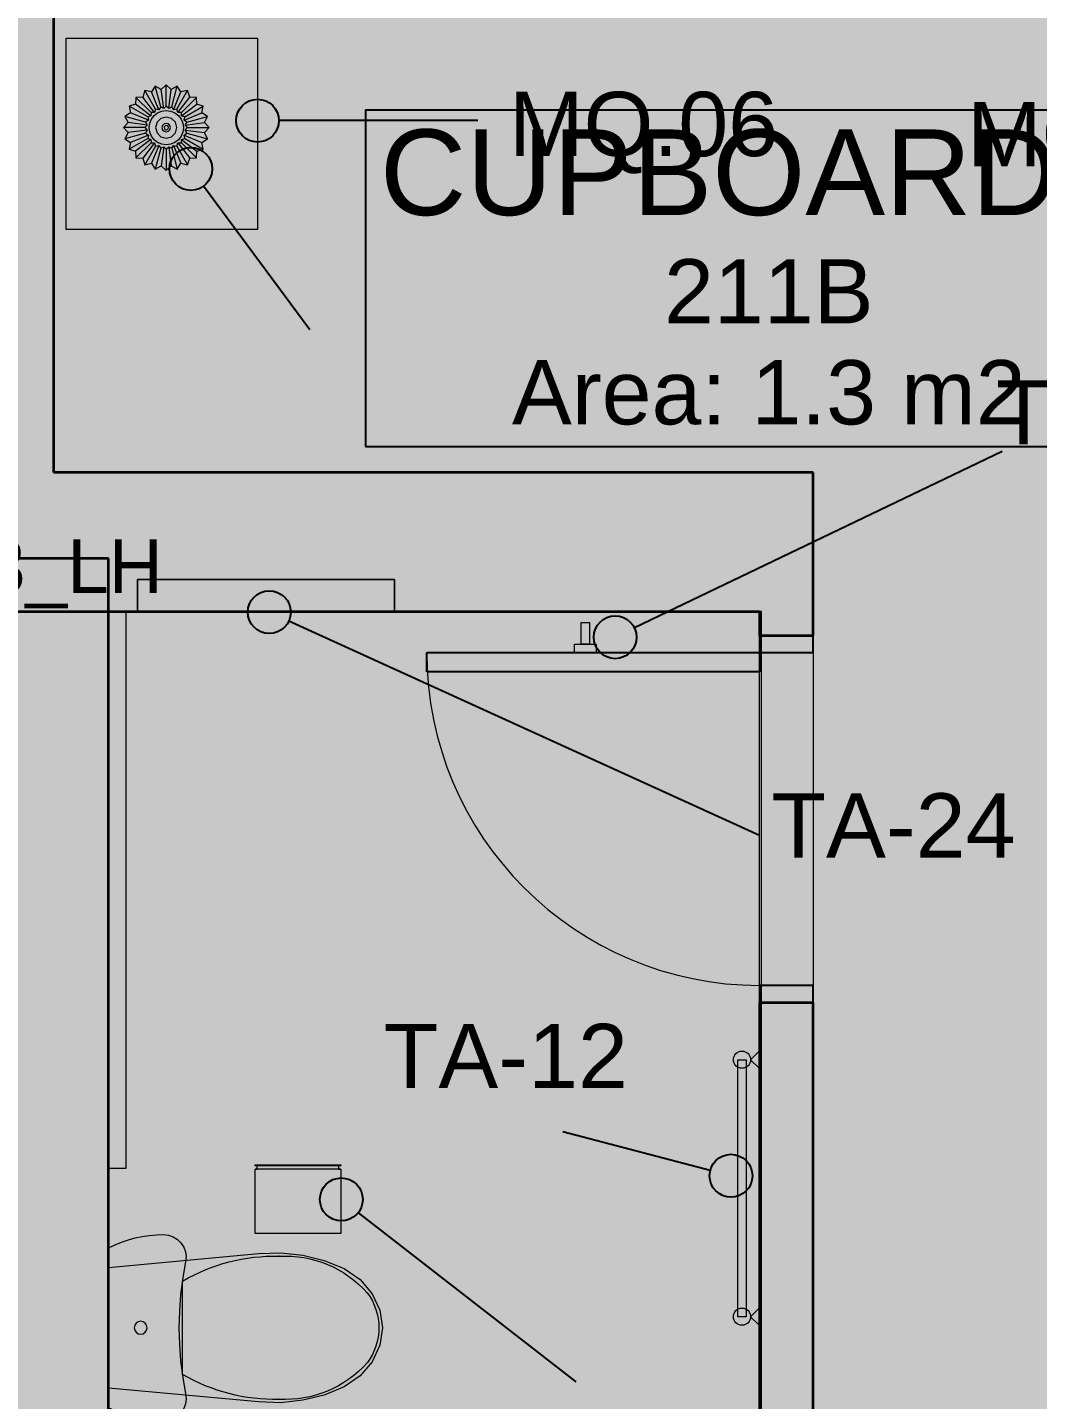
# Model space of a CAD drawing. Header units: millimetres. Extents: x -14278 to 97203, y -22378 to 34603.
# Drawn here: x 75975 to 78334, y 3695 to 6898 of the extents above; entities that cross this region are included whole.
import ezdxf
from ezdxf.enums import TextEntityAlignment as Align

# ---------------------------------------------------------------- set-up
doc = ezdxf.new("R2010")
doc.units = ezdxf.units.MM
doc.header["$MEASUREMENT"] = 0
for name, color, linetype in [('A-Zz_20_10_90-T_TextFFEInternal', 7, 'Continuous'), ('A-Zz_20_10_90-T_TextStair', 7, 'Continuous'), ('NewA-Ee_25_10-M_WallsInternal', 7, 'Continuous'), ('NewA-Ee_30_40-M_Floors', 7, 'Continuous'), ('NewA-Ee_40_20-M_GeneralFFAndEInternalEquipment', 7, 'Continuous'), ('NewA-Ee_40_20-M_GeneralFFAndEInternalMovable', 7, 'Continuous'), ('NewA-Ee_40_20-M_GeneralFFAndEInternalSanitary', 7, 'Continuous'), ('NewA-SL-M_SpacesInternal', 7, 'Continuous'), ('NewA-Ss_30_25-M_CeilingAndSoffitSystems', 7, 'Continuous'), ('NewA-Zz_20_10_90-T_TextFFEInternal', 7, 'Continuous'), ('NewA-Zz_50_90_00-M_GrossInternal', 7, 'Continuous')]:
    doc.layers.add(name, color=color, linetype=linetype)
doc.styles.add('GENERATED_STYLE_1', font='')
doc.styles.get('GENERATED_STYLE_1').set_extended_font_data('Arial')

# ---------------------------------------------------------------- blocks, each defined once
blk = doc.blocks.new('Slab_29_2', base_point=(87898, 1112.3))
at = {"layer": 'NewA-Ee_30_40-M_Floors', "linetype": 'Continuous', "lineweight": 13}
blk.add_hatch(color=254, dxfattribs=at).paths.add_polyline_path([(87898, 1112.3), (87898, 7409.5), (90347.7, 7409.5), (90347.7, 9661.5), (55798.3, 9661.5), (55798.3, 1112.3)])
blk = doc.blocks.new('BEDROOM_211_34_2', base_point=(77523.3, 9126.8))
at = {"layer": 'NewA-SL-M_SpacesInternal', "color": 253, "linetype": 'Continuous', "lineweight": 13}
for p, q in [((76037, 9661.5), (76037, 5859.4)), ((76037, 5859.4), (77809.7, 5859.4)), ((77809.7, 5859.4), (77809.7, 2707.2))]:
    blk.add_line(p, q, dxfattribs=at)
at = {"layer": 'NewA-SL-M_SpacesInternal', "color": 5, "lineweight": 70, "style": 'GENERATED_STYLE_1'}
for tag, height, p in [('ROOM_NAME', 200, (77523.3, 9434.6)), ('ROOM_NUMBER', 150, (77523.3, 9131.8)), ('adj_text', 150, (77523.3, 8896.1))]:
    blk.add_attdef(tag, text='', height=height, dxfattribs=at).set_placement(p, align=Align.TOP_CENTER)
blk = doc.blocks.new('BATH_212_45_2', base_point=(76686.5, 1943.3))
at = {"layer": 'NewA-SL-M_SpacesInternal', "color": 253, "linetype": 'Continuous', "lineweight": 13}
for p, q in [((76832.1, 5609.4), (76232.1, 5609.4)), ((76232.1, 5609.4), (76232.1, 5534.4)), ((76832.1, 5534.2), (76832.1, 5609.4)), ((76164.5, 5534.4), (76164.5, 2707.2)), ((76232.1, 5534.4), (76164.5, 5534.4)), ((77684.7, 5535.5), (76832.1, 5534.2)), ((77684.7, 3001), (77684.7, 5535.5)), ((77759.7, 3001), (77684.7, 3001)), ((77759.7, 2801), (77759.7, 3001)), ((77684.7, 2707.2), (77684.7, 2801)), ((77684.7, 2801), (77759.7, 2801)), ((76164.5, 2707.2), (77684.7, 2707.2))]:
    blk.add_line(p, q, dxfattribs=at)
at = {"layer": 'NewA-SL-M_SpacesInternal', "linetype": 'Continuous'}
for p, q in [((76047.7, 2296.9), (76047.7, 1982.6)), ((76047.7, 2296.9), (77325.4, 2296.9)), ((77325.4, 2296.9), (77325.4, 1982.6)), ((76047.7, 1982.6), (76047.7, 1746.9)), ((77325.4, 1982.6), (77325.4, 1746.9)), ((76047.7, 1746.9), (76047.7, 1511.2)), ((77325.4, 1746.9), (77325.4, 1511.2)), ((76047.7, 1511.2), (77325.4, 1511.2))]:
    blk.add_line(p, q, dxfattribs=at)
at = {"layer": 'NewA-SL-M_SpacesInternal', "color": 5, "lineweight": 70, "style": 'GENERATED_STYLE_1'}
for tag, height, p in [('ROOM_NAME', 200, (76686.5, 2251.2)), ('ROOM_NUMBER', 150, (76686.5, 1948.3)), ('adj_text', 150, (76686.5, 1712.6))]:
    blk.add_attdef(tag, text='', height=height, dxfattribs=at).set_placement(p, align=Align.TOP_CENTER)
blk = doc.blocks.new('CUPBOARD 1_211B_54_2', base_point=(77706.3, 6352.2))
at = {"layer": 'NewA-SL-M_SpacesInternal', "linetype": 'Continuous'}
for p, q in [((76764.7, 6705.8), (76764.7, 6391.5)), ((76764.7, 6705.8), (78648, 6705.8)), ((76764.7, 6391.5), (76764.7, 6155.8)), ((76764.7, 6155.8), (76764.7, 5920.1)), ((76764.7, 5920.1), (78648, 5920.1))]:
    blk.add_line(p, q, dxfattribs=at)
at = {"layer": 'NewA-SL-M_SpacesInternal', "color": 5, "lineweight": 70, "style": 'GENERATED_STYLE_1'}
for tag, height, p in [('ROOM_NAME', 200, (77706.3, 6660.1)), ('ROOM_NUMBER', 150, (77706.3, 6357.2)), ('adj_text', 150, (77706.3, 6121.5))]:
    blk.add_attdef(tag, text='', height=height, dxfattribs=at).set_placement(p, align=Align.TOP_CENTER)
blk = doc.blocks.new('Slab_31_2', base_point=(76164.5, 2707.2))
at = {"layer": 'NewA-Ss_30_25-M_CeilingAndSoffitSystems', "linetype": 'Continuous', "lineweight": 0}
blk.add_hatch(color=255, dxfattribs=at).paths.add_polyline_path([(76164.5, 2707.2), (77689.6, 2707.2), (77689.6, 5534.4), (76164.5, 5534.4)])
at = {"layer": 'NewA-Ss_30_25-M_CeilingAndSoffitSystems', "color": 6, "linetype": 'Continuous', "lineweight": 13, "flags": 128}
blk.add_lwpolyline([(76164.5, 2707.2), (77689.6, 2707.2), (77689.6, 5534.4), (76164.5, 5534.4)], close=True, dxfattribs=at)
blk = doc.blocks.new('Slab_43_2', base_point=(76037, 9661.5))
at = {"layer": 'NewA-Ss_30_25-M_CeilingAndSoffitSystems', "linetype": 'Continuous', "lineweight": 0}
blk.add_hatch(color=255, dxfattribs=at).paths.add_polyline_path([(76037, 9661.5), (76037, 5859.4), (77809.7, 5859.4), (77809.7, 2707.2), (79041, 2707.2), (79041, 5859.4), (79867.1, 5859.4), (79867.1, 9661.5)])
at = {"layer": 'NewA-Ss_30_25-M_CeilingAndSoffitSystems', "color": 6, "linetype": 'Continuous', "lineweight": 13, "flags": 128}
blk.add_lwpolyline([(76037, 9661.5), (76037, 5859.4), (77809.7, 5859.4), (77809.7, 2707.2), (79041, 2707.2), (79041, 5859.4), (79867.1, 5859.4), (79867.1, 9661.5)], close=True, dxfattribs=at)
blk = doc.blocks.new('Wall_77_2', base_point=(75887, 9661.5))
at = {"layer": 'NewA-Ee_25_10-M_WallsInternal', "linetype": 'Continuous', "lineweight": 13}
blk.add_hatch(color=6, dxfattribs=at).paths.add_polyline_path([(75887, 9661.5), (75887, 5534.4), (76037, 5859.4), (76037, 9661.5)])
at = {"layer": 'NewA-Ee_25_10-M_WallsInternal', "color": 92, "linetype": 'Continuous', "lineweight": 35, "flags": 128}
for points in [[(75887, 9661.5), (75887, 5534.4)], [(76037, 9661.5), (75887, 9661.5)], [(76037, 5859.4), (76037, 9661.5)]]:
    blk.add_lwpolyline(points, dxfattribs=at)
blk = doc.blocks.new('Wall_85_2', base_point=(76164.5, 5658.2))
at = {"layer": 'NewA-Ee_25_10-M_WallsInternal', "linetype": 'Continuous', "lineweight": 13}
blk.add_hatch(color=6, dxfattribs=at).paths.add_polyline_path([(76164.5, 5658.2), (74119.4, 5658.2), (74244.4, 5533.2), (75764.5, 5533.2)])
at = {"layer": 'NewA-Ee_25_10-M_WallsInternal', "color": 92, "linetype": 'Continuous', "lineweight": 35, "flags": 128}
for points in [[(76164.5, 5658.2), (74119.4, 5658.2)], [(74244.4, 5533.2), (75764.5, 5533.2)]]:
    blk.add_lwpolyline(points, dxfattribs=at)
blk = doc.blocks.new('Door 19_3')
at = {"layer": 'NewA-Ee_25_10-M_WallsInternal', "linetype": 'Continuous', "lineweight": 13}
for points in [[(388.5, 777), (343.5, 777), (343.5, 0), (388.5, 0)], [(-388.5, -125), (-388.5, 0), (-428.5, 0), (-428.5, -125)], [(428.5, -125), (428.5, 0), (388.5, 0), (388.5, -125)]]:
    blk.add_hatch(color=255, dxfattribs=at).paths.add_polyline_path(points)
at = {"layer": 'NewA-Ee_25_10-M_WallsInternal', "linetype": 'Continuous'}
for p, q in [((343.5, 0), (343.5, 777)), ((343.5, 777), (388.5, 777)), ((388.5, 777), (388.5, 0)), ((-388.5, 0), (-428.5, 0)), ((-428.5, 0), (-428.5, -125)), ((-388.5, -125), (-388.5, 0)), ((388.5, 0), (343.5, 0)), ((428.5, 0), (388.5, 0)), ((388.5, 0), (388.5, -125)), ((428.5, -125), (428.5, 0)), ((-428.5, -125), (-388.5, -125)), ((388.5, -125), (428.5, -125))]:
    blk.add_line(p, q, dxfattribs=at)
at = {"layer": 'NewA-Ee_25_10-M_WallsInternal', "color": 92, "linetype": 'Continuous', "lineweight": 35}
for p, q in [((-428.5, 0), (-428.5, -125)), ((428.5, 0), (428.5, -125))]:
    blk.add_line(p, q, dxfattribs=at)
at = {"layer": 'NewA-Ee_25_10-M_WallsInternal', "color": 6, "linetype": 'Continuous', "lineweight": 13}
blk.add_arc((388.5, 0), 777, 90, 180, dxfattribs=at)
blk = doc.blocks.new('Wall_101_2', base_point=(77809.7, 5859.4))
at = {"layer": 'NewA-Ee_25_10-M_WallsInternal', "linetype": 'Continuous', "lineweight": 13}
for points in [[(77684.7, 5478.8), (77809.7, 5478.8), (77809.7, 5859.4), (77684.7, 5534.4)], [(77684.7, 4621.8), (77684.7, 2707.2), (77809.7, 2707.2), (77809.7, 4621.8)]]:
    blk.add_hatch(color=6, dxfattribs=at).paths.add_polyline_path(points)
at = {"layer": 'NewA-Ee_25_10-M_WallsInternal', "color": 92, "linetype": 'Continuous', "lineweight": 35}
for p, q in [((77684.7, 5478.8), (77809.7, 5478.8)), ((77684.7, 4621.8), (77809.7, 4621.8))]:
    blk.add_line(p, q, dxfattribs=at)
at = {"layer": 'NewA-Ee_25_10-M_WallsInternal', "color": 92, "linetype": 'Continuous', "lineweight": 35, "flags": 128}
for points in [[(77809.7, 5478.8), (77809.7, 5859.4)], [(77684.7, 5534.4), (77684.7, 5478.8)], [(77684.7, 4621.8), (77684.7, 2707.2)], [(77809.7, 2707.2), (77809.7, 4621.8)]]:
    blk.add_lwpolyline(points, dxfattribs=at)
at = {"layer": 'NewA-Ee_25_10-M_WallsInternal', "linetype": 'Continuous', "zscale": 1000, "rotation": 90}
blk.add_blockref('Door 19_3', (77684.7, 5050.3), dxfattribs=at)
blk = doc.blocks.new('Wall_121_2', base_point=(76164.5, 5658.2))
at = {"layer": 'NewA-Ee_25_10-M_WallsInternal', "linetype": 'Continuous', "lineweight": 13}
blk.add_hatch(color=6, dxfattribs=at).paths.add_polyline_path([(75764.5, 5533.2), (75764.5, 2707.2), (76164.5, 2707.2), (76164.5, 5658.2)])
at = {"layer": 'NewA-Ee_25_10-M_WallsInternal', "color": 92, "linetype": 'Continuous', "lineweight": 35, "flags": 128}
for points in [[(76164.5, 2707.2), (76164.5, 5658.2)], [(75764.5, 5533.2), (75764.5, 2707.2)]]:
    blk.add_lwpolyline(points, dxfattribs=at)
blk = doc.blocks.new('Wall_122_2', base_point=(75887, 5859.4))
at = {"layer": 'NewA-Ee_25_10-M_WallsInternal', "linetype": 'Continuous', "lineweight": 13}
blk.add_hatch(color=6, dxfattribs=at).paths.add_polyline_path([(75887, 5534.4), (77684.7, 5534.4), (77809.7, 5859.4), (76037, 5859.4)])
at = {"layer": 'NewA-Ee_25_10-M_WallsInternal', "color": 92, "linetype": 'Continuous', "lineweight": 35, "flags": 128}
for points in [[(77809.7, 5859.4), (76037, 5859.4)], [(75887, 5534.4), (77684.7, 5534.4)]]:
    blk.add_lwpolyline(points, dxfattribs=at)
blk = doc.blocks.new('Morph_33_2', base_point=(55648, -5438.2))
at = {"layer": 'NewA-Ee_40_20-M_GeneralFFAndEInternalMovable', "color": 6, "linetype": 'Continuous', "lineweight": 13, "flags": 128}
for points in [[(76273.3, 6760.9), (76264.8, 6747.5)], [(76286.3, 6712.6), (76273.3, 6760.9)], [(76287.5, 6753.5), (76273.3, 6760.9)], [(76299.2, 6764.3), (76287.5, 6753.5)], [(76311, 6753.5), (76299.2, 6764.3)], [(76299.2, 6714.3), (76299.2, 6764.3)], [(76325.1, 6760.9), (76311, 6753.5)], [(76312.2, 6712.6), (76325.1, 6760.9)], [(76333.7, 6747.5), (76325.1, 6760.9)], [(76228.5, 6735), (76227.8, 6719.1)], [(76244.4, 6735.7), (76228.5, 6735)], [(76263.9, 6699.7), (76228.5, 6735)], [(76249.2, 6750.9), (76244.4, 6735.7)], [(76271.8, 6700), (76244.4, 6735.7)], [(76274.2, 6707.6), (76249.2, 6750.9)], [(76264.8, 6747.5), (76249.2, 6750.9)], [(76282, 6705.9), (76264.8, 6747.5)], [(76293.3, 6708.9), (76287.5, 6753.5)], [(76305.1, 6708.9), (76311, 6753.5)], [(76316.4, 6705.9), (76333.7, 6747.5)], [(76324.2, 6707.6), (76349.2, 6750.9)], [(76326.6, 6700), (76354, 6735.7)], [(76349.2, 6750.9), (76333.7, 6747.5)], [(76334.6, 6699.7), (76369.9, 6735)], [(76354, 6735.7), (76349.2, 6750.9)], [(76369.9, 6735), (76354, 6735.7)], [(76370.6, 6719.1), (76369.9, 6735)], [(76216.1, 6698.8), (76202.6, 6690.2)], [(76227.8, 6719.1), (76212.6, 6714.3)], [(76212.6, 6714.3), (76216.1, 6698.8)], [(76255.9, 6689.3), (76212.6, 6714.3)], [(76257.6, 6681.5), (76216.1, 6698.8)], [(76263.5, 6691.7), (76227.8, 6719.1)], [(76263.9, 6699.7), (76263.5, 6691.7)], [(76271.8, 6700), (76263.9, 6699.7)], [(76274.2, 6707.6), (76271.8, 6700)], [(76282, 6705.9), (76274.2, 6707.6)], [(76286.3, 6712.6), (76282, 6705.9)], [(76293.3, 6708.9), (76286.3, 6712.6)], [(76299.2, 6714.3), (76293.3, 6708.9)], [(76305.1, 6708.9), (76299.2, 6714.3)], [(76312.2, 6712.6), (76305.1, 6708.9)], [(76316.4, 6705.9), (76312.2, 6712.6)], [(76324.2, 6707.6), (76316.4, 6705.9)], [(76326.6, 6700), (76324.2, 6707.6)], [(76334.6, 6699.7), (76326.6, 6700)], [(76334.9, 6691.7), (76334.6, 6699.7)], [(76334.9, 6691.7), (76370.6, 6719.1)], [(76340.8, 6681.5), (76382.4, 6698.8)], [(76342.5, 6689.3), (76385.8, 6714.3)], [(76385.8, 6714.3), (76370.6, 6719.1)], [(76382.4, 6698.8), (76385.8, 6714.3)], [(76395.8, 6690.2), (76382.4, 6698.8)], [(76210, 6676.1), (76199.2, 6664.3)], [(76199.2, 6664.3), (76210, 6652.6)], [(76249.2, 6664.3), (76199.2, 6664.3)], [(76202.6, 6690.2), (76210, 6676.1)], [(76250.9, 6677.3), (76202.6, 6690.2)], [(76254.6, 6670.2), (76210, 6676.1)], [(76254.6, 6670.2), (76249.2, 6664.3)], [(76249.2, 6664.3), (76254.6, 6658.4)], [(76257.6, 6681.5), (76250.9, 6677.3)], [(76250.9, 6677.3), (76254.6, 6670.2)], [(76263.5, 6691.7), (76255.9, 6689.3)], [(76255.9, 6689.3), (76257.6, 6681.5)], [(76277.8, 6676.7), (76274.5, 6664.3)], [(76274.5, 6664.3), (76277.8, 6652)], [(76286.9, 6685.7), (76277.8, 6676.7)], [(76299.2, 6689), (76286.9, 6685.7)], [(76290.6, 6669.3), (76289.2, 6664.3)], [(76289.2, 6664.3), (76290.6, 6659.3)], [(76294.2, 6673), (76290.6, 6669.3)], [(76299.2, 6674.3), (76294.2, 6673)], [(76294.9, 6666.8), (76294.2, 6664.3)], [(76294.2, 6664.3), (76294.9, 6661.8)], [(76296.7, 6668.6), (76294.9, 6666.8)], [(76299.2, 6669.3), (76296.7, 6668.6)], [(76311.6, 6685.7), (76299.2, 6689)], [(76304.2, 6673), (76299.2, 6674.3)], [(76301.7, 6668.6), (76299.2, 6669.3)], [(76303.5, 6666.8), (76301.7, 6668.6)], [(76304.2, 6664.3), (76303.5, 6666.8)], [(76303.5, 6661.8), (76304.2, 6664.3)], [(76307.9, 6669.3), (76304.2, 6673)], [(76309.2, 6664.3), (76307.9, 6669.3)], [(76307.9, 6659.3), (76309.2, 6664.3)], [(76320.6, 6676.7), (76311.6, 6685.7)], [(76323.9, 6664.3), (76320.6, 6676.7)], [(76320.6, 6652), (76323.9, 6664.3)], [(76342.5, 6689.3), (76334.9, 6691.7)], [(76340.8, 6681.5), (76342.5, 6689.3)], [(76347.5, 6677.3), (76340.8, 6681.5)], [(76343.8, 6670.2), (76347.5, 6677.3)], [(76343.8, 6670.2), (76388.4, 6676.1)], [(76349.2, 6664.3), (76343.8, 6670.2)], [(76343.8, 6658.4), (76349.2, 6664.3)], [(76347.5, 6677.3), (76395.8, 6690.2)], [(76349.2, 6664.3), (76399.2, 6664.3)], [(76388.4, 6676.1), (76395.8, 6690.2)], [(76399.2, 6664.3), (76388.4, 6676.1)], [(76388.4, 6652.6), (76399.2, 6664.3)], [(76210, 6652.6), (76202.6, 6638.4)], [(76250.9, 6651.4), (76202.6, 6638.4)], [(76202.6, 6638.4), (76216.1, 6629.9)], [(76254.6, 6658.4), (76210, 6652.6)], [(76255.9, 6639.3), (76212.6, 6614.3)], [(76257.6, 6647.1), (76216.1, 6629.9)], [(76263.5, 6636.9), (76227.8, 6609.5)], [(76254.6, 6658.4), (76250.9, 6651.4)], [(76250.9, 6651.4), (76257.6, 6647.1)], [(76257.6, 6647.1), (76255.9, 6639.3)], [(76255.9, 6639.3), (76263.5, 6636.9)], [(76263.5, 6636.9), (76263.9, 6629)], [(76277.8, 6652), (76286.9, 6642.9)], [(76286.9, 6642.9), (76299.2, 6639.6)], [(76290.6, 6659.3), (76294.2, 6655.7)], [(76294.2, 6655.7), (76299.2, 6654.3)], [(76294.9, 6661.8), (76296.7, 6660)], [(76296.7, 6660), (76299.2, 6659.3)], [(76299.2, 6659.3), (76301.7, 6660)], [(76299.2, 6654.3), (76304.2, 6655.7)], [(76299.2, 6639.6), (76311.6, 6642.9)], [(76301.7, 6660), (76303.5, 6661.8)], [(76304.2, 6655.7), (76307.9, 6659.3)], [(76311.6, 6642.9), (76320.6, 6652)], [(76334.6, 6629), (76334.9, 6636.9)], [(76334.9, 6636.9), (76342.5, 6639.3)], [(76334.9, 6636.9), (76370.6, 6609.5)], [(76340.8, 6647.1), (76347.5, 6651.4)], [(76340.8, 6647.1), (76382.4, 6629.9)], [(76342.5, 6639.3), (76340.8, 6647.1)], [(76342.5, 6639.3), (76385.8, 6614.3)], [(76347.5, 6651.4), (76343.8, 6658.4)], [(76343.8, 6658.4), (76388.4, 6652.6)], [(76347.5, 6651.4), (76395.8, 6638.4)], [(76382.4, 6629.9), (76395.8, 6638.4)], [(76395.8, 6638.4), (76388.4, 6652.6)], [(76216.1, 6629.9), (76212.6, 6614.3)], [(76212.6, 6614.3), (76227.8, 6609.5)], [(76227.8, 6609.5), (76228.5, 6593.6)], [(76263.9, 6629), (76228.5, 6593.6)], [(76271.8, 6628.6), (76244.4, 6592.9)], [(76274.2, 6621), (76249.2, 6577.7)], [(76263.9, 6629), (76271.8, 6628.6)], [(76282, 6622.7), (76264.8, 6581.2)], [(76271.8, 6628.6), (76274.2, 6621)], [(76286.3, 6616), (76273.3, 6567.7)], [(76274.2, 6621), (76282, 6622.7)], [(76282, 6622.7), (76286.3, 6616)], [(76286.3, 6616), (76293.3, 6619.7)], [(76293.3, 6619.7), (76287.5, 6575.1)], [(76293.3, 6619.7), (76299.2, 6614.3)], [(76299.2, 6614.3), (76305.1, 6619.7)], [(76299.2, 6614.3), (76299.2, 6564.3)], [(76305.1, 6619.7), (76311, 6575.1)], [(76305.1, 6619.7), (76312.2, 6616)], [(76312.2, 6616), (76316.4, 6622.7)], [(76312.2, 6616), (76325.1, 6567.7)], [(76316.4, 6622.7), (76333.7, 6581.2)], [(76316.4, 6622.7), (76324.2, 6621)], [(76324.2, 6621), (76326.6, 6628.6)], [(76324.2, 6621), (76349.2, 6577.7)], [(76326.6, 6628.6), (76334.6, 6629)], [(76326.6, 6628.6), (76354, 6592.9)], [(76334.6, 6629), (76369.9, 6593.6)], [(76369.9, 6593.6), (76370.6, 6609.5)], [(76370.6, 6609.5), (76385.8, 6614.3)], [(76385.8, 6614.3), (76382.4, 6629.9)], [(76228.5, 6593.6), (76244.4, 6592.9)], [(76244.4, 6592.9), (76249.2, 6577.7)], [(76249.2, 6577.7), (76264.8, 6581.2)], [(76264.8, 6581.2), (76273.3, 6567.7)], [(76273.3, 6567.7), (76287.5, 6575.1)], [(76287.5, 6575.1), (76299.2, 6564.3)], [(76299.2, 6564.3), (76311, 6575.1)], [(76311, 6575.1), (76325.1, 6567.7)], [(76325.1, 6567.7), (76333.7, 6581.2)], [(76333.7, 6581.2), (76349.2, 6577.7)], [(76349.2, 6577.7), (76354, 6592.9)], [(76354, 6592.9), (76369.9, 6593.6)]]:
    blk.add_lwpolyline(points, dxfattribs=at)
blk.add_lwpolyline([(76264.6, 6644.3), (76260.6, 6654), (76259.2, 6664.3), (76260.6, 6674.7), (76264.6, 6684.3), (76270.9, 6692.6), (76279.2, 6699), (76288.9, 6703), (76299.2, 6704.3), (76309.6, 6703), (76319.2, 6699), (76327.5, 6692.6), (76333.9, 6684.3), (76337.9, 6674.7), (76339.2, 6664.3), (76337.9, 6654), (76333.9, 6644.3), (76327.5, 6636), (76319.2, 6629.7), (76309.6, 6625.7), (76299.2, 6624.3), (76288.9, 6625.7), (76279.2, 6629.7), (76270.9, 6636)], close=True, dxfattribs=at)
blk = doc.blocks.new('Rectangular Table 01 19_3')
at = {"layer": 'NewA-Ee_40_20-M_GeneralFFAndEInternalMovable', "color": 1, "linetype": 'Continuous', "lineweight": 18}
for p, q in [((446.6, 446.6), (0, 446.6)), ((0, 446.6), (0, 0)), ((446.6, 0), (446.6, 446.6)), ((0, 0), (446.6, 0))]:
    blk.add_line(p, q, dxfattribs=at)
blk = doc.blocks.new('Wall Hanging Rack 19')
at = {"layer": 'NewA-Ee_40_20-M_GeneralFFAndEInternalEquipment', "color": 1, "linetype": 'Continuous', "lineweight": 18}
for p, q in [((25, 0), (-25, 0)), ((-25, 0), (-25, -20)), ((25, -20), (25, 0)), ((-25, -20), (25, -20)), ((10, -20), (-10, -20)), ((-10, -20), (-10, -70)), ((10, -70), (10, -20)), ((-10, -70), (10, -70))]:
    blk.add_line(p, q, dxfattribs=at)
blk = doc.blocks.new('Towel Rack 19')
at = {"layer": 'NewA-Ee_40_20-M_GeneralFFAndEInternalEquipment', "color": 1, "linetype": 'Continuous', "lineweight": 18}
for p, q in [((-280, 0), (-320, 0)), ((-320, 0), (-300, -20)), ((-300, -20), (-280, 0)), ((320, 0), (280, 0)), ((280, 0), (300, -20)), ((300, -20), (320, 0)), ((300, -30), (-300, -30)), ((-300, -30), (-300, -50)), ((300, -50), (300, -30)), ((-300, -50), (300, -50))]:
    blk.add_line(p, q, dxfattribs=at)
for centre, start, end in [((-300, -40), 0, 180), ((300, -40), 0, 180), ((-300, -40), 180, 0), ((300, -40), 180, 0)]:
    blk.add_arc(centre, 20, start, end, dxfattribs=at)
blk = doc.blocks.new('Toilet Paper Dispenser 19')
at = {"layer": 'NewA-Ee_40_20-M_GeneralFFAndEInternalEquipment', "color": 1, "linetype": 'Continuous', "lineweight": 18}
for p, q in [((200, 0), (0, 0)), ((0, 0), (0, -2)), ((200, -2), (200, 0)), ((0, -2), (5, -2)), ((0, -2), (200, -2)), ((5, -10), (0, -10)), ((0, -10), (0, -160)), ((0, -10), (200, -10)), ((5, -2), (5, -10)), ((195, -10), (195, -2)), ((195, -2), (200, -2)), ((200, -10), (195, -10)), ((200, -160), (200, -10)), ((0, -160), (200, -160))]:
    blk.add_line(p, q, dxfattribs=at)
blk = doc.blocks.new('Cabinet Wall Single Door 19')
at = {"layer": 'NewA-Ee_40_20-M_GeneralFFAndEInternalEquipment', "color": 1, "linetype": 'Continuous', "lineweight": 18}
for p, q in [((600, 75), (0, 75)), ((0, 75), (0, 0)), ((600, 0), (600, 75)), ((0, 0), (600, 0))]:
    blk.add_line(p, q, dxfattribs=at)
blk = doc.blocks.new('WC 19')
at = {"layer": 'NewA-Ee_40_20-M_GeneralFFAndEInternalSanitary', "color": 1, "linetype": 'Continuous', "lineweight": 18}
for p, q in [((-186.8, -25), (-193.9, -40.1)), ((186.8, -25), (-186.8, -25)), ((-141, -25), (-173.3, -375.4)), ((141, -25), (-141, -25)), ((173.3, -375.4), (141, -25)), ((193.9, -40.1), (186.8, -25)), ((-200.1, -55.5), (-205.4, -71.3)), ((-193.9, -40.1), (-200.1, -55.5)), ((200.1, -55.5), (193.9, -40.1)), ((205.4, -71.3), (200.1, -55.5)), ((-209.7, -87.4), (-213.1, -103.7)), ((-205.4, -71.3), (-209.7, -87.4)), ((209.7, -87.4), (205.4, -71.3)), ((213.1, -103.7), (209.7, -87.4)), ((-215.5, -120.2), (-217, -136.8)), ((-213.1, -103.7), (-215.5, -120.2)), ((215.5, -120.2), (213.1, -103.7)), ((217, -136.8), (215.5, -120.2)), ((-217, -136.8), (-217.5, -153.5)), ((-217.5, -153.5), (-216.2, -165)), ((216.2, -165), (217.5, -153.5)), ((217.5, -153.5), (217, -136.8)), ((-216.2, -165), (-212.4, -176)), ((-212.4, -176), (-206.3, -185.9)), ((-206.3, -185.9), (-198.2, -194.1)), ((-77.6, -193.3), (-38.9, -190.4)), ((-38.9, -190.4), (0, -189.4)), ((0, -189.4), (38.9, -190.4)), ((38.9, -190.4), (77.6, -193.3)), ((198.2, -194.1), (206.3, -185.9)), ((206.3, -185.9), (212.4, -176)), ((212.4, -176), (216.2, -165)), ((-198.2, -194.1), (-188.5, -200.5)), ((-188.5, -200.5), (-177.6, -204.5)), ((-177.6, -204.5), (-166.1, -206)), ((-166.1, -206), (-154.5, -205)), ((-154.5, -205), (-116.2, -198.2)), ((-116.2, -198.2), (-77.6, -193.3)), ((0, -198), (-108.9, -198)), ((108.9, -198), (0, -198)), ((77.6, -193.3), (116.2, -198.2)), ((116.2, -198.2), (154.5, -205)), ((154.5, -205), (166.1, -206)), ((166.1, -206), (177.6, -204.5)), ((177.6, -204.5), (188.5, -200.5)), ((188.5, -200.5), (198.2, -194.1)), ((-173.3, -375.4), (-174.9, -427.1)), ((174.9, -427.1), (173.3, -375.4)), ((-174.9, -427.1), (-169.4, -478.4)), ((169.4, -478.4), (174.9, -427.1)), ((-169.4, -478.4), (-157, -528.2)), ((157, -528.2), (169.4, -478.4)), ((-157, -528.2), (-138, -575.1)), ((138, -575.1), (157, -528.2)), ((-138, -575.1), (-112.4, -612.3)), ((112.4, -612.3), (138, -575.1)), ((-112.4, -612.3), (-79.4, -640.8)), ((79.4, -640.8), (112.4, -612.3)), ((81.1, -629.6), (81.1, -629.6)), ((-79.4, -640.8), (-41, -658.8)), ((-41, -658.8), (0, -665)), ((0, -656.4), (0, -656.4)), ((0, -665), (41, -658.8)), ((41, -658.8), (79.4, -640.8))]:
    blk.add_line(p, q, dxfattribs=at)
blk.add_circle((0, -100), 15, dxfattribs=at)
for centre, radius, start, end in [((258.1, -412.9), 425.4, 149.6518, 181.3539), ((-258.1, -412.9), 425.4, 358.6461, 30.3482), ((89.5, -437.3), 257, 176.8048, 228.4245), ((-89.5, -437.3), 257, 311.5755, 3.1952), ((0.8, -517.8), 138.6, 233.7772, 269.6644), ((-0.8, -517.8), 138.6, 270.3356, 306.2228)]:
    blk.add_arc(centre, radius, start, end, dxfattribs=at)
for p in [(108.9, -198), (-167, -423), (167, -423), (-81.1, -629.6)]:
    blk.add_point(p, dxfattribs=at)
blk = doc.blocks.new('Mirror 19_5')
at = {"layer": 'NewA-Ee_40_20-M_GeneralFFAndEInternalEquipment', "color": 1, "linetype": 'Continuous', "lineweight": 18}
for p, q in [((1300, 40), (0, 40)), ((0, 40), (0, 0)), ((1300, 40), (0, 40)), ((0, 40), (0, 0)), ((1300, 0), (1300, 40)), ((1300, 0), (1300, 40)), ((0, 0), (1300, 0)), ((0, 0), (1300, 0))]:
    blk.add_line(p, q, dxfattribs=at)
blk = doc.blocks.new('Line_103_2', base_point=(77026.9, 6680.6))
at = {"layer": 'NewA-Zz_20_10_90-T_TextFFEInternal', "linetype": 'Continuous'}
blk.add_hatch(color=256, dxfattribs=at).paths.add_polyline_path([(76562.5, 6680.6), (76558.7, 6699.7), (76547.8, 6716), (76531.6, 6726.8), (76512.5, 6730.6), (76493.4, 6726.8), (76477.1, 6716), (76466.3, 6699.7), (76462.5, 6680.6), (76466.3, 6661.5), (76477.1, 6645.3), (76493.4, 6634.4), (76512.5, 6630.6), (76531.6, 6634.4), (76547.8, 6645.3), (76558.7, 6661.5)])
blk.add_line((77026.9, 6680.6), (76562.5, 6680.6), dxfattribs=at)
blk.add_circle((76512.5, 6680.6), 50, dxfattribs=at)
blk = doc.blocks.new('Line_106_2', base_point=(76634.9, 6192))
at = {"layer": 'NewA-Zz_20_10_90-T_TextFFEInternal', "linetype": 'Continuous'}
blk.add_hatch(color=256, dxfattribs=at).paths.add_polyline_path([(76406.7, 6567.8), (76402.9, 6587), (76392, 6603.2), (76375.8, 6614), (76356.7, 6617.8), (76337.5, 6614), (76321.3, 6603.2), (76310.5, 6587), (76306.7, 6567.8), (76310.5, 6548.7), (76321.3, 6532.5), (76337.5, 6521.7), (76356.7, 6517.8), (76375.8, 6521.7), (76392, 6532.5), (76402.9, 6548.7)])
blk.add_line((76634.9, 6192), (76386.4, 6527.7), dxfattribs=at)
blk.add_circle((76356.7, 6567.8), 50, dxfattribs=at)
blk = doc.blocks.new('Line_143_2', base_point=(77256.1, 3736))
at = {"layer": 'NewA-Zz_20_10_90-T_TextFFEInternal', "linetype": 'Continuous'}
blk.add_hatch(color=256, dxfattribs=at).paths.add_polyline_path([(76758.1, 4162.3), (76754.3, 4181.5), (76743.4, 4197.7), (76727.2, 4208.5), (76708.1, 4212.3), (76688.9, 4208.5), (76672.7, 4197.7), (76661.9, 4181.5), (76658.1, 4162.3), (76661.9, 4143.2), (76672.7, 4127), (76688.9, 4116.1), (76708.1, 4112.3), (76727.2, 4116.1), (76743.4, 4127), (76754.3, 4143.2)])
blk.add_line((77256.1, 3736), (76747.5, 4131.6), dxfattribs=at)
blk.add_circle((76708.1, 4162.3), 50, dxfattribs=at)
blk = doc.blocks.new('Line_157_2', base_point=(77684.7, 5011.7))
at = {"layer": 'NewA-Zz_20_10_90-T_TextFFEInternal', "linetype": 'Continuous'}
blk.add_hatch(color=256, dxfattribs=at).paths.add_polyline_path([(76589.9, 5533.2), (76586.1, 5552.3), (76575.2, 5568.5), (76559, 5579.4), (76539.9, 5583.2), (76520.8, 5579.4), (76504.5, 5568.5), (76493.7, 5552.3), (76489.9, 5533.2), (76493.7, 5514), (76504.5, 5497.8), (76520.8, 5487), (76539.9, 5483.2), (76559, 5487), (76575.2, 5497.8), (76586.1, 5514)])
blk.add_line((77684.7, 5011.7), (76585.4, 5512.4), dxfattribs=at)
blk.add_circle((76539.9, 5533.2), 50, dxfattribs=at)
blk = doc.blocks.new('Line_160_2', base_point=(78251, 5908.6))
at = {"layer": 'NewA-Zz_20_10_90-T_TextFFEInternal', "linetype": 'Continuous'}
blk.add_hatch(color=256, dxfattribs=at).paths.add_polyline_path([(77397.6, 5474.6), (77393.8, 5493.8), (77383, 5510), (77366.8, 5520.8), (77347.6, 5524.6), (77328.5, 5520.8), (77312.3, 5510), (77301.4, 5493.8), (77297.6, 5474.6), (77301.4, 5455.5), (77312.3, 5439.3), (77328.5, 5428.4), (77347.6, 5424.6), (77366.8, 5428.4), (77383, 5439.3), (77393.8, 5455.5)])
blk.add_line((78251, 5908.6), (77392.7, 5496.3), dxfattribs=at)
blk.add_circle((77347.6, 5474.6), 50, dxfattribs=at)
blk = doc.blocks.new('Line_163_2', base_point=(77225.3, 4320.5))
at = {"layer": 'NewA-Zz_20_10_90-T_TextFFEInternal', "linetype": 'Continuous'}
blk.add_hatch(color=256, dxfattribs=at).paths.add_polyline_path([(77668, 4217.5), (77664.2, 4236.6), (77653.3, 4252.9), (77637.1, 4263.7), (77618, 4267.5), (77598.8, 4263.7), (77582.6, 4252.9), (77571.8, 4236.6), (77568, 4217.5), (77571.8, 4198.4), (77582.6, 4182.2), (77598.8, 4171.3), (77618, 4167.5), (77637.1, 4171.3), (77653.3, 4182.2), (77664.2, 4198.4)])
blk.add_line((77225.3, 4320.5), (77569.6, 4230.2), dxfattribs=at)
blk.add_circle((77618, 4217.5), 50, dxfattribs=at)
blk = doc.blocks.new('Label_194_2', base_point=(76988.6, 6832.2))
at = {"layer": 'A-Zz_20_10_90-T_TextFFEInternal', "insert": (77413.6, 6747.9), "char_height": 150, "attachment_point": 2, "style": 'GENERATED_STYLE_1'}
blk.add_mtext('\\fArial|b0|i0|c0|p34;MQ.06\\fArial|b0|i0|c0|p34;\\fArial|b0|i0|c0|p34;\\fArial|b0|i0|c0|p34;\\fArial|b0|i0|c0|p34;\\fArial|b0|i0|c0|p34;\\fArial|b0|i0|c0|p34;\\fArial|b0|i0|c0|p34;\\fArial|b0|i0|c0|p34;\\fArial|b0|i0|c0|p34;\\fArial|b0|i0|c0|p34;\\fArial|b0|i0|c0|p34;\\fArial|b0|i0|c0|p34;\\fArial|b0|i0|c0|p34;\\fArial|b0|i0|c0|p34;\\fArial|b0|i0|c0|p34;\\fArial|b0|i0|c0|p34;\\fArial|b0|i0|c0|p34;\\fArial|b0|i0|c0|p34;\\fArial|b0|i0|c0|p34;\\fArial|b0|i0|c0|p34;\\fArial|b0|i0|c0|p34;\\fArial|b0|i0|c0|p34;\\fArial|b0|i0|c0|p34;\\fArial|b0|i0|c0|p34;\\fArial|b0|i0|c0|p34;\\fArial|b0|i0|c0|p34;\\fArial|b0|i0|c0|p34;\\fArial|b0|i0|c0|p34;\\fArial|b0|i0|c0|p34;}', dxfattribs=at)
blk = doc.blocks.new('Label_209_2', base_point=(78058.3, 6808.2))
at = {"layer": 'A-Zz_20_10_90-T_TextFFEInternal', "insert": (78483.3, 6723.9), "char_height": 150, "attachment_point": 2, "style": 'GENERATED_STYLE_1'}
blk.add_mtext('\\fArial|b0|i0|c0|p34;MQ.02\\fArial|b0|i0|c0|p34;\\fArial|b0|i0|c0|p34;\\fArial|b0|i0|c0|p34;\\fArial|b0|i0|c0|p34;\\fArial|b0|i0|c0|p34;\\fArial|b0|i0|c0|p34;\\fArial|b0|i0|c0|p34;\\fArial|b0|i0|c0|p34;\\fArial|b0|i0|c0|p34;\\fArial|b0|i0|c0|p34;\\fArial|b0|i0|c0|p34;\\fArial|b0|i0|c0|p34;\\fArial|b0|i0|c0|p34;\\fArial|b0|i0|c0|p34;\\fArial|b0|i0|c0|p34;\\fArial|b0|i0|c0|p34;\\fArial|b0|i0|c0|p34;\\fArial|b0|i0|c0|p34;\\fArial|b0|i0|c0|p34;\\fArial|b0|i0|c0|p34;\\fArial|b0|i0|c0|p34;\\fArial|b0|i0|c0|p34;\\fArial|b0|i0|c0|p34;\\fArial|b0|i0|c0|p34;\\fArial|b0|i0|c0|p34;\\fArial|b0|i0|c0|p34;\\fArial|b0|i0|c0|p34;\\fArial|b0|i0|c0|p34;\\fArial|b0|i0|c0|p34;}', dxfattribs=at)
blk = doc.blocks.new('Label_226_2', base_point=(77572.2, 5194.6))
at = {"layer": 'A-Zz_20_10_90-T_TextFFEInternal', "insert": (77997.2, 5110.3), "char_height": 150, "attachment_point": 2, "style": 'GENERATED_STYLE_1'}
blk.add_mtext('\\fArial|b0|i0|c0|p34;TA-24\\fArial|b0|i0|c0|p34;\\fArial|b0|i0|c0|p34;\\fArial|b0|i0|c0|p34;\\fArial|b0|i0|c0|p34;\\fArial|b0|i0|c0|p34;\\fArial|b0|i0|c0|p34;\\fArial|b0|i0|c0|p34;\\fArial|b0|i0|c0|p34;\\fArial|b0|i0|c0|p34;\\fArial|b0|i0|c0|p34;\\fArial|b0|i0|c0|p34;\\fArial|b0|i0|c0|p34;\\fArial|b0|i0|c0|p34;\\fArial|b0|i0|c0|p34;\\fArial|b0|i0|c0|p34;\\fArial|b0|i0|c0|p34;\\fArial|b0|i0|c0|p34;\\fArial|b0|i0|c0|p34;\\fArial|b0|i0|c0|p34;\\fArial|b0|i0|c0|p34;\\fArial|b0|i0|c0|p34;\\fArial|b0|i0|c0|p34;\\fArial|b0|i0|c0|p34;\\fArial|b0|i0|c0|p34;\\fArial|b0|i0|c0|p34;\\fArial|b0|i0|c0|p34;\\fArial|b0|i0|c0|p34;\\fArial|b0|i0|c0|p34;\\fArial|b0|i0|c0|p34;}', dxfattribs=at)
blk = doc.blocks.new('Label_232_2', base_point=(76667.1, 4656.2))
at = {"layer": 'A-Zz_20_10_90-T_TextFFEInternal', "insert": (77092.1, 4572), "char_height": 150, "attachment_point": 2, "style": 'GENERATED_STYLE_1'}
blk.add_mtext('\\fArial|b0|i0|c0|p34;TA-12\\fArial|b0|i0|c0|p34;\\fArial|b0|i0|c0|p34;\\fArial|b0|i0|c0|p34;\\fArial|b0|i0|c0|p34;\\fArial|b0|i0|c0|p34;\\fArial|b0|i0|c0|p34;\\fArial|b0|i0|c0|p34;\\fArial|b0|i0|c0|p34;\\fArial|b0|i0|c0|p34;\\fArial|b0|i0|c0|p34;\\fArial|b0|i0|c0|p34;\\fArial|b0|i0|c0|p34;\\fArial|b0|i0|c0|p34;\\fArial|b0|i0|c0|p34;\\fArial|b0|i0|c0|p34;\\fArial|b0|i0|c0|p34;\\fArial|b0|i0|c0|p34;\\fArial|b0|i0|c0|p34;\\fArial|b0|i0|c0|p34;\\fArial|b0|i0|c0|p34;\\fArial|b0|i0|c0|p34;\\fArial|b0|i0|c0|p34;\\fArial|b0|i0|c0|p34;\\fArial|b0|i0|c0|p34;\\fArial|b0|i0|c0|p34;\\fArial|b0|i0|c0|p34;\\fArial|b0|i0|c0|p34;\\fArial|b0|i0|c0|p34;\\fArial|b0|i0|c0|p34;}', dxfattribs=at)
blk = doc.blocks.new('Label_251_2', base_point=(78097.2, 6159))
at = {"layer": 'A-Zz_20_10_90-T_TextFFEInternal', "insert": (78522.2, 6074.7), "char_height": 150, "attachment_point": 2, "style": 'GENERATED_STYLE_1'}
blk.add_mtext('\\fArial|b0|i0|c0|p34;TA-11\\fArial|b0|i0|c0|p34;\\fArial|b0|i0|c0|p34;\\fArial|b0|i0|c0|p34;\\fArial|b0|i0|c0|p34;\\fArial|b0|i0|c0|p34;\\fArial|b0|i0|c0|p34;\\fArial|b0|i0|c0|p34;\\fArial|b0|i0|c0|p34;\\fArial|b0|i0|c0|p34;\\fArial|b0|i0|c0|p34;\\fArial|b0|i0|c0|p34;\\fArial|b0|i0|c0|p34;\\fArial|b0|i0|c0|p34;\\fArial|b0|i0|c0|p34;\\fArial|b0|i0|c0|p34;\\fArial|b0|i0|c0|p34;\\fArial|b0|i0|c0|p34;\\fArial|b0|i0|c0|p34;\\fArial|b0|i0|c0|p34;\\fArial|b0|i0|c0|p34;\\fArial|b0|i0|c0|p34;\\fArial|b0|i0|c0|p34;\\fArial|b0|i0|c0|p34;\\fArial|b0|i0|c0|p34;\\fArial|b0|i0|c0|p34;\\fArial|b0|i0|c0|p34;\\fArial|b0|i0|c0|p34;\\fArial|b0|i0|c0|p34;\\fArial|b0|i0|c0|p34;}', dxfattribs=at)

msp = doc.modelspace()

# ---------------------------------------------------------------- hatches: boundary and pattern name
at = {"layer": 'NewA-Zz_50_90_00-M_GrossInternal', "linetype": 'Continuous', "lineweight": 140}
msp.add_hatch(color=1, dxfattribs=at).paths.add_polyline_path([(55798.3, 9661.5), (90347.7, 9661.5), (90347.7, 1262.1), (61147.7, 1262.1), (61147.7, -3287.9), (57698.3, -3287.9), (57698.3, 1262.1), (55798.3, 1262.1)])

# ---------------------------------------------------------------- block references
at = {"layer": 'A-Zz_20_10_90-T_TextFFEInternal', "color": 6, "linetype": 'Continuous', "lineweight": 13}
for name, p in [('Label_194_2', (76988.6, 6832.2)), ('Label_209_2', (78058.3, 6808.2)), ('Label_251_2', (78097.2, 6159)), ('Label_226_2', (77572.2, 5194.6)), ('Label_232_2', (76667.1, 4656.2))]:
    msp.add_blockref(name, p, dxfattribs=at)
at = {"layer": 'NewA-Ee_25_10-M_WallsInternal', "color": 92, "lineweight": 35}
for name, p in [('Wall_77_2', (75887, 9661.5)), ('Wall_122_2', (75887, 5859.4)), ('Wall_101_2', (77809.7, 5859.4)), ('Wall_85_2', (76164.5, 5658.2)), ('Wall_121_2', (76164.5, 5658.2))]:
    msp.add_blockref(name, p, dxfattribs=at)
at = {"layer": 'NewA-Ee_30_40-M_Floors', "color": 6, "linetype": 'Continuous', "lineweight": 13}
msp.add_blockref('Slab_29_2', (87898, 1112.3), dxfattribs=at)
at = {"layer": 'NewA-Ee_40_20-M_GeneralFFAndEInternalEquipment', "color": 6, "linetype": 'Continuous', "lineweight": 13, "xscale": -1, "zscale": 1000}
for name, p in [('Cabinet Wall Single Door 19', (76832.1, 5534.4)), ('Toilet Paper Dispenser 19', (76706.6, 4242.8))]:
    msp.add_blockref(name, p, dxfattribs=at)
for name, p, rotation in [('Mirror 19_5', (76204.5, 5534.4), 90), ('Wall Hanging Rack 19', (77277.9, 5438.8), 180), ('Towel Rack 19', (77683.7, 4188.4), 270)]:
    msp.add_blockref(name, p, dxfattribs=dict(at, rotation=rotation))
at = {"layer": 'NewA-Ee_40_20-M_GeneralFFAndEInternalMovable', "color": 6, "linetype": 'Continuous', "lineweight": 13, "xscale": -1, "zscale": 1000}
msp.add_blockref('Rectangular Table 01 19_3', (76512.5, 6426.2), dxfattribs=at)
at = {"layer": 'NewA-Ee_40_20-M_GeneralFFAndEInternalMovable', "linetype": 'Continuous', "lineweight": 0}
msp.add_blockref('Morph_33_2', (55648, -5438.2), dxfattribs=at)
at = {"layer": 'NewA-Ee_40_20-M_GeneralFFAndEInternalSanitary', "color": 6, "linetype": 'Continuous', "lineweight": 13, "xscale": -1, "zscale": 1000, "rotation": 90}
msp.add_blockref('WC 19', (76139.5, 3862.6), dxfattribs=at)
at = {"layer": 'NewA-SL-M_SpacesInternal', "linetype": 'Continuous'}
msp.add_blockref('BEDROOM_211_34_2', (77523.3, 9126.8), dxfattribs=at)
for name, p, values in [('CUPBOARD 1_211B_54_2', (77706.3, 6352.2), {'ROOM_NAME': 'CUPBOARD 1', 'ROOM_NUMBER': '211B', 'adj_text': 'Area: 1.3 m2'}), ('BATH_212_45_2', (76686.5, 1943.3), {'ROOM_NAME': 'BATH', 'ROOM_NUMBER': '212', 'adj_text': 'Area: 4.4 m2'})]:
    msp.add_blockref(name, p, dxfattribs=at).add_auto_attribs(values)
at = {"layer": 'NewA-Ss_30_25-M_CeilingAndSoffitSystems', "color": 6, "linetype": 'Continuous', "lineweight": 13}
for name, p in [('Slab_43_2', (76037, 9661.5)), ('Slab_31_2', (76164.5, 2707.2))]:
    msp.add_blockref(name, p, dxfattribs=at)
at = {"layer": 'NewA-Zz_20_10_90-T_TextFFEInternal', "linetype": 'Continuous'}
for name, p in [('Line_103_2', (77026.9, 6680.6)), ('Line_106_2', (76634.9, 6192)), ('Line_160_2', (78251, 5908.6)), ('Line_157_2', (77684.7, 5011.7)), ('Line_163_2', (77225.3, 4320.5)), ('Line_143_2', (77256.1, 3736))]:
    msp.add_blockref(name, p, dxfattribs=at)

# ---------------------------------------------------------------- texts
at = {"layer": 'A-Zz_20_10_90-T_TextStair', "linetype": 'Continuous', "insert": (72224.5, 5702.9), "char_height": 125, "attachment_point": 1, "style": 'GENERATED_STYLE_1'}
msp.add_mtext('\\A1;{\\fArial|b0|i0|c0|p34;Door_Exterior_DoorWithTransom01_1050x2343_LH}', dxfattribs=at)

doc.saveas('drawing.dxf')
